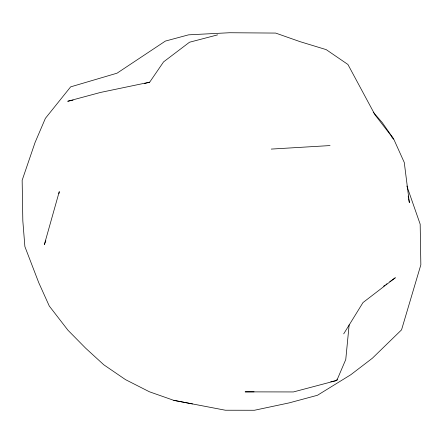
<?xml version="1.0" encoding="UTF-8"?>
<svg xmlns="http://www.w3.org/2000/svg" width="443" height="443" viewBox="0 0 443 443"><rect width="100%" height="100%" fill="white"/><g stroke="black" fill="none" stroke-linecap="round" stroke-linejoin="round"><path stroke-width="0.66" d="M349.15 324.824L345.761 359.522L336.818 380.471L293.421 391.944L245.117 391.867L254.077 391.834M58.93 193.657L59.273 191.614L44.355 244.569L45.85 240.798M337.084 379.114L336.818 380.471L330.766 381.766M343.707 333.856L363 302.563L395.344 277.733L389.757 281.748M144.407 83.594L149.69 82.171L163.567 61.887L189.493 42.235L217.607 34.875M383.605 286.167L384.723 285.364M385.842 284.561L386.96 283.758M73.078 100.129L67.718 101.259L100.528 92.437L149.69 82.171M271.26 149.081L330.046 145.57M408.645 198.652L409.349 202.623L404.271 162.47L393.722 139.085L375.022 114.864L347.916 64.468L326.198 49.622L300.049 41.659L275.657 33.075L229.601 32.738L188.574 34.842L165.372 41.083L117.035 73.189L70.642 86.867L45.385 118.347L35.052 142.535L22.15 180.29L22.831 220.93L24.886 246.596L38.729 282.634L49.278 306.024L67.978 330.245L85.709 348.242L103.795 364.788L125.513 379.634L149.38 391.762L173.767 400.345L192.511 403.927M173.767 400.345L225.393 410.229L254.426 410.262L289.063 402.909L317.476 395.267L350.784 374.745L372.358 358.237L401.546 329.858L420.85 264.814L420.169 224.18L406.851 186.016M391.861 137.075L393.722 139.085L382.303 122.65L373.244 112.201M408.175 196.005L408.413 197.329"/></g></svg>
